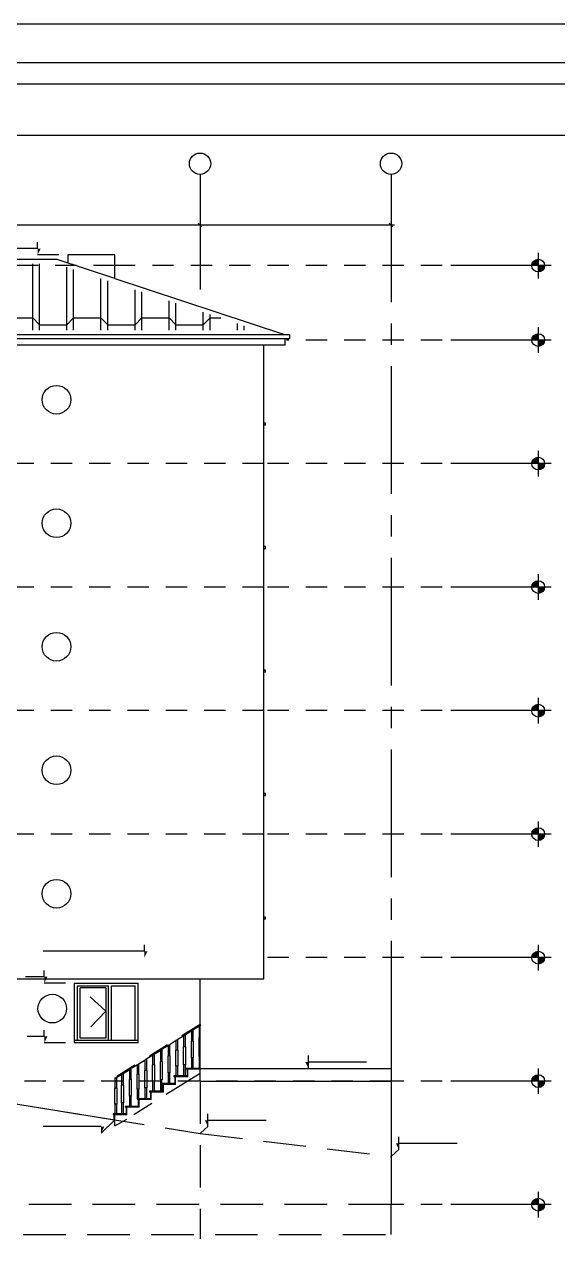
# Model space of a CAD drawing. Header units: metres. Extents: x -220 to 294, y -29 to 18.
# Drawn here: x -181.37 to -178.25, y 10.87 to 18 of the extents above; entities that cross this region are included whole.
import ezdxf

# ---------------------------------------------------------------- set-up
doc = ezdxf.new("R2010")
doc.units = ezdxf.units.M
doc.header["$MEASUREMENT"] = 0
for name, pattern in [('CENTER2', [1.125, 0.75, -0.125, 0.125, -0.125]), ('DASHED2', [0.375, 0.25, -0.125]), ('DASHED4', [0.1875, 0.125, -0.0625])]:
    doc.linetypes.add(name, pattern=pattern)
for name, color, linetype in [('Cember', 7, 'Continuous'), ('Cizgi', 7, 'Continuous'), ('Kesit_Kot', 7, 'Continuous'), ('Olculendirme', 7, 'Continuous'), ('Rota', 7, 'Continuous'), ('Standart', 7, 'Continuous'), ('Tarama', 7, 'Continuous')]:
    doc.layers.add(name, color=color, linetype=linetype)

msp = doc.modelspace()

# ---------------------------------------------------------------- hatches: boundary and pattern name
at = {"layer": 'Kesit_Kot', "linetype": 'Continuous', "lineweight": -3}
for points in [[(-181.2968, 16.6462), (-181.2781, 16.6837), (-181.2968, 16.6837)], [(-181.2572, 12.3712), (-181.2384, 12.4088), (-181.2572, 12.4088)], [(-181.2572, 12.0213), (-181.2384, 12.0587), (-181.2572, 12.0587)], [(-179.708, 11.8712), (-179.7267, 11.9087), (-179.708, 11.9087)], [(-180.2976, 11.5295), (-180.3164, 11.567), (-180.2976, 11.567)], [(-180.9239, 11.4917), (-180.9052, 11.5292), (-180.9239, 11.5292)], [(-179.1776, 11.3942), (-179.1964, 11.4317), (-179.1776, 11.4317)]]:
    msp.add_hatch(color=251, dxfattribs=at).paths.add_polyline_path(points)
at = {"layer": 'Standart', "linetype": 'Continuous', "lineweight": -3}
msp.add_hatch(color=251, dxfattribs=at).paths.add_polyline_path([(-180.6701, 12.5212), (-180.6514, 12.5587), (-180.6701, 12.5587)])
at = {"layer": 'Tarama', "linetype": 'Continuous', "lineweight": -3}
for points in [[(-178.3982, 16.5837), (-178.3979, 16.5879), (-178.3972, 16.5921), (-178.3961, 16.5961), (-178.3945, 16.6), (-178.3924, 16.6037), (-178.39, 16.6071), (-178.3872, 16.6103), (-178.3841, 16.6131), (-178.3806, 16.6155), (-178.3769, 16.6175), (-178.3731, 16.6191), (-178.369, 16.6203), (-178.3649, 16.621), (-178.3607, 16.6212), (-178.3607, 16.5837)], [(-178.3232, 16.5837), (-178.3234, 16.5796), (-178.3241, 16.5754), (-178.3253, 16.5714), (-178.3269, 16.5675), (-178.3289, 16.5638), (-178.3314, 16.5604), (-178.3342, 16.5572), (-178.3373, 16.5544), (-178.3407, 16.552), (-178.3444, 16.55), (-178.3483, 16.5484), (-178.3523, 16.5472), (-178.3565, 16.5465), (-178.3607, 16.5462), (-178.3607, 16.5837)], [(-178.3982, 16.1462), (-178.3979, 16.1504), (-178.3972, 16.1546), (-178.3961, 16.1586), (-178.3945, 16.1625), (-178.3924, 16.1662), (-178.39, 16.1696), (-178.3872, 16.1728), (-178.3841, 16.1756), (-178.3806, 16.178), (-178.3769, 16.18), (-178.3731, 16.1816), (-178.369, 16.1828), (-178.3649, 16.1835), (-178.3607, 16.1837), (-178.3607, 16.1462)], [(-178.3232, 16.1462), (-178.3234, 16.1421), (-178.3241, 16.1379), (-178.3253, 16.1339), (-178.3269, 16.13), (-178.3289, 16.1263), (-178.3314, 16.1229), (-178.3342, 16.1197), (-178.3373, 16.1169), (-178.3407, 16.1145), (-178.3444, 16.1125), (-178.3483, 16.1109), (-178.3523, 16.1097), (-178.3565, 16.109), (-178.3607, 16.1087), (-178.3607, 16.1462)], [(-178.3982, 15.4212), (-178.3979, 15.4254), (-178.3972, 15.4296), (-178.3961, 15.4336), (-178.3945, 15.4375), (-178.3924, 15.4412), (-178.39, 15.4446), (-178.3872, 15.4478), (-178.3841, 15.4506), (-178.3806, 15.453), (-178.3769, 15.455), (-178.3731, 15.4566), (-178.369, 15.4578), (-178.3649, 15.4585), (-178.3607, 15.4587), (-178.3607, 15.4212)], [(-178.3232, 15.4212), (-178.3234, 15.4171), (-178.3241, 15.4129), (-178.3253, 15.4089), (-178.3269, 15.405), (-178.3289, 15.4013), (-178.3314, 15.3979), (-178.3342, 15.3947), (-178.3373, 15.3919), (-178.3407, 15.3895), (-178.3444, 15.3875), (-178.3483, 15.3859), (-178.3523, 15.3847), (-178.3565, 15.384), (-178.3607, 15.3837), (-178.3607, 15.4212)], [(-178.3982, 14.6962), (-178.3979, 14.7004), (-178.3972, 14.7046), (-178.3961, 14.7086), (-178.3945, 14.7125), (-178.3924, 14.7162), (-178.39, 14.7196), (-178.3872, 14.7228), (-178.3841, 14.7256), (-178.3806, 14.728), (-178.3769, 14.73), (-178.3731, 14.7316), (-178.369, 14.7328), (-178.3649, 14.7335), (-178.3607, 14.7337), (-178.3607, 14.6962)], [(-178.3232, 14.6962), (-178.3234, 14.6921), (-178.3241, 14.6879), (-178.3253, 14.6839), (-178.3269, 14.68), (-178.3289, 14.6763), (-178.3314, 14.6729), (-178.3342, 14.6697), (-178.3373, 14.6669), (-178.3407, 14.6645), (-178.3444, 14.6625), (-178.3483, 14.6609), (-178.3523, 14.6597), (-178.3565, 14.659), (-178.3607, 14.6587), (-178.3607, 14.6962)], [(-178.3982, 13.9712), (-178.3979, 13.9754), (-178.3972, 13.9796), (-178.3961, 13.9836), (-178.3945, 13.9875), (-178.3924, 13.9912), (-178.39, 13.9946), (-178.3872, 13.9978), (-178.3841, 14.0006), (-178.3806, 14.003), (-178.3769, 14.005), (-178.3731, 14.0066), (-178.369, 14.0078), (-178.3649, 14.0085), (-178.3607, 14.0087), (-178.3607, 13.9712)], [(-178.3232, 13.9712), (-178.3234, 13.9671), (-178.3241, 13.9629), (-178.3253, 13.9589), (-178.3269, 13.955), (-178.3289, 13.9513), (-178.3314, 13.9479), (-178.3342, 13.9447), (-178.3373, 13.9419), (-178.3407, 13.9395), (-178.3444, 13.9375), (-178.3483, 13.9359), (-178.3523, 13.9347), (-178.3565, 13.934), (-178.3607, 13.9337), (-178.3607, 13.9712)], [(-178.3982, 13.2462), (-178.3979, 13.2504), (-178.3972, 13.2546), (-178.3961, 13.2586), (-178.3945, 13.2625), (-178.3924, 13.2662), (-178.39, 13.2696), (-178.3872, 13.2728), (-178.3841, 13.2756), (-178.3806, 13.278), (-178.3769, 13.28), (-178.3731, 13.2816), (-178.369, 13.2828), (-178.3649, 13.2835), (-178.3607, 13.2837), (-178.3607, 13.2462)], [(-178.3232, 13.2462), (-178.3234, 13.2421), (-178.3241, 13.2379), (-178.3253, 13.2339), (-178.3269, 13.23), (-178.3289, 13.2263), (-178.3314, 13.2229), (-178.3342, 13.2197), (-178.3373, 13.2169), (-178.3407, 13.2145), (-178.3444, 13.2125), (-178.3483, 13.2109), (-178.3523, 13.2097), (-178.3565, 13.209), (-178.3607, 13.2087), (-178.3607, 13.2462)], [(-178.3982, 12.5212), (-178.3979, 12.5254), (-178.3972, 12.5296), (-178.3961, 12.5336), (-178.3945, 12.5375), (-178.3924, 12.5412), (-178.39, 12.5446), (-178.3872, 12.5478), (-178.3841, 12.5506), (-178.3806, 12.553), (-178.3769, 12.555), (-178.3731, 12.5566), (-178.369, 12.5578), (-178.3649, 12.5585), (-178.3607, 12.5587), (-178.3607, 12.5212)], [(-178.3232, 12.5212), (-178.3234, 12.5171), (-178.3241, 12.5129), (-178.3253, 12.5089), (-178.3269, 12.505), (-178.3289, 12.5013), (-178.3314, 12.4979), (-178.3342, 12.4947), (-178.3373, 12.4919), (-178.3407, 12.4895), (-178.3444, 12.4875), (-178.3483, 12.4859), (-178.3523, 12.4847), (-178.3565, 12.484), (-178.3607, 12.4837), (-178.3607, 12.5212)], [(-178.3982, 11.7962), (-178.3979, 11.8004), (-178.3972, 11.8046), (-178.3961, 11.8086), (-178.3945, 11.8125), (-178.3924, 11.8162), (-178.39, 11.8196), (-178.3872, 11.8228), (-178.3841, 11.8256), (-178.3806, 11.828), (-178.3769, 11.83), (-178.3731, 11.8316), (-178.369, 11.8328), (-178.3649, 11.8335), (-178.3607, 11.8337), (-178.3607, 11.7962)], [(-178.3232, 11.7962), (-178.3234, 11.7921), (-178.3241, 11.7879), (-178.3253, 11.7839), (-178.3269, 11.78), (-178.3289, 11.7763), (-178.3314, 11.7729), (-178.3342, 11.7697), (-178.3373, 11.7669), (-178.3407, 11.7645), (-178.3444, 11.7625), (-178.3483, 11.7609), (-178.3523, 11.7597), (-178.3565, 11.759), (-178.3607, 11.7587), (-178.3607, 11.7962)], [(-178.3982, 11.0712), (-178.3979, 11.0754), (-178.3972, 11.0796), (-178.3961, 11.0836), (-178.3945, 11.0875), (-178.3924, 11.0912), (-178.39, 11.0946), (-178.3872, 11.0978), (-178.3841, 11.1006), (-178.3806, 11.103), (-178.3769, 11.105), (-178.3731, 11.1066), (-178.369, 11.1078), (-178.3649, 11.1085), (-178.3607, 11.1087), (-178.3607, 11.0712)], [(-178.3232, 11.0712), (-178.3234, 11.0671), (-178.3241, 11.0629), (-178.3253, 11.0589), (-178.3269, 11.055), (-178.3289, 11.0513), (-178.3314, 11.0479), (-178.3342, 11.0447), (-178.3373, 11.0419), (-178.3407, 11.0395), (-178.3444, 11.0375), (-178.3483, 11.0359), (-178.3523, 11.0347), (-178.3565, 11.034), (-178.3607, 11.0337), (-178.3607, 11.0712)]]:
    msp.add_hatch(color=251, dxfattribs=at).paths.add_polyline_path(points)

# ---------------------------------------------------------------- linework, layer by layer
at = {"layer": 'Cember', "color": 237, "linetype": 'Continuous', "lineweight": -3}
for centre in [(-181.1857, 15.7962), (-181.1857, 15.0712), (-181.1857, 14.3462), (-181.1857, 13.6212), (-181.1857, 12.8962), (-181.2105, 12.2217)]:
    msp.add_circle(centre, 0.0841, dxfattribs=at)
at = {"layer": 'Cizgi', "color": 251, "linetype": 'Continuous', "lineweight": -3}
for points in [[(-181.1814, 16.6189), (-183.0436, 16.6189)], [(-180.8439, 16.5075), (-181.1814, 16.6189)], [(-180.8439, 16.6462), (-181.1189, 16.6462)], [(-181.1189, 16.6462), (-181.1189, 16.5982)], [(-180.8439, 16.5075), (-180.8439, 16.6462)], [(-180.8439, 16.5075), (-179.8477, 16.1787)], [(-179.8189, 16.1537), (-184.3811, 16.1537)], [(-179.9689, 16.1162), (-184.3811, 16.1162)], [(-179.9689, 16.1162), (-184.2561, 16.1162)], [(-179.8439, 16.1162), (-179.9689, 16.1162)], [(-179.8439, 16.1162), (-179.9689, 16.1162)], [(-179.8439, 16.1162), (-179.9689, 16.1162)], [(-179.9689, 12.3962), (-179.9689, 16.1162)], [(-179.8439, 16.1162), (-179.8439, 16.1537)], [(-179.8439, 16.1162), (-179.8439, 16.1412)], [(-179.8439, 16.1162), (-179.8439, 16.1412)], [(-179.9595, 15.6588), (-179.9689, 15.6588)], [(-179.9595, 15.6462), (-179.9689, 15.6462)], [(-179.9595, 15.6462), (-179.9595, 15.6588)], [(-179.9595, 14.9337), (-179.9689, 14.9337)], [(-179.9595, 14.9213), (-179.9689, 14.9213)], [(-179.9595, 14.9213), (-179.9595, 14.9337)], [(-179.9595, 14.2087), (-179.9689, 14.2087)], [(-179.9595, 14.1962), (-179.9689, 14.1962)], [(-179.9595, 14.1962), (-179.9595, 14.2087)], [(-179.9595, 13.4837), (-179.9689, 13.4837)], [(-179.9595, 13.4713), (-179.9595, 13.4837)], [(-179.9595, 13.4713), (-179.9689, 13.4713)], [(-179.9595, 12.7587), (-179.9689, 12.7587)], [(-179.9595, 12.7462), (-179.9689, 12.7462)], [(-179.9595, 12.7462), (-179.9595, 12.7587)], [(-182.7061, 12.3962), (-179.9689, 12.3962)], [(-181.0813, 12.3712), (-180.7063, 12.3712)], [(-181.0813, 12.3712), (-181.0813, 12.0213)], [(-181.0625, 12.3563), (-180.8813, 12.3563)], [(-181.0625, 12.0338), (-181.0625, 12.3563)], [(-181.0469, 12.0488), (-181.0469, 12.3438)], [(-180.8969, 12.3438), (-181.0469, 12.3438)], [(-180.8969, 12.3438), (-180.8969, 12.0488)], [(-180.8813, 12.0338), (-180.8813, 12.3563)], [(-180.8625, 12.3563), (-180.725, 12.3563)], [(-180.8625, 12.0338), (-180.8625, 12.3563)], [(-180.725, 12.0338), (-180.725, 12.3563)], [(-180.7063, 12.0213), (-180.7063, 12.3712)], [(-180.3439, 11.9212), (-180.3439, 12.3962)], [(-180.8969, 12.0488), (-181.0469, 12.0488)], [(-180.7063, 12.0338), (-181.0813, 12.0338)], [(-180.7063, 12.0213), (-181.0813, 12.0213)], [(-183.1574, 11.9431), (-180.8439, 11.5693)], [(-180.6656, 11.9202), (-180.7075, 11.894)], [(-180.6621, 11.9224), (-180.6656, 11.9202)], [(-180.6586, 11.9224), (-180.6621, 11.9224)], [(-180.5747, 11.912), (-180.5765, 11.912)], [(-180.5676, 11.912), (-180.5747, 11.912)], [(-180.5659, 11.912), (-180.5676, 11.912)], [(-180.5293, 11.9449), (-180.531, 11.9449)], [(-180.5222, 11.9449), (-180.5293, 11.9449)], [(-180.5204, 11.9449), (-180.5222, 11.9449)], [(-180.3439, 11.7962), (-180.3439, 11.9212)], [(-179.2236, 11.9212), (-179.2236, 11.7962)], [(-180.7075, 11.894), (-180.7111, 11.8918)], [(-180.704, 11.894), (-180.7075, 11.894)], [(-180.6202, 11.8915), (-180.6219, 11.8915)], [(-180.6131, 11.8915), (-180.6202, 11.8915)], [(-180.6113, 11.8915), (-180.6131, 11.8915)], [(-180.3439, 11.8712), (-180.3474, 11.8712)], [(-180.3439, 11.8712), (-179.2236, 11.8712)], [(-180.3404, 11.8712), (-180.3439, 11.8712)], [(-180.3439, 11.8662), (-180.3439, 11.8712)], [(-180.3439, 11.7962), (-179.2236, 11.7962)], [(-179.2236, 11.7962), (-179.2236, 11.0712)]]:
    msp.add_lwpolyline(points, dxfattribs=at)
at = {"layer": 'Cizgi', "color": 251, "linetype": 'DASHED4', "lineweight": -3}
for points in [[(-180.8439, 16.5837), (-183.3811, 16.5837)], [(-178.4736, 16.5837), (-180.8439, 16.5837)], [(-178.4736, 16.1462), (-179.8368, 16.1462)], [(-179.9689, 15.4212), (-184.2561, 15.4212)], [(-178.4736, 15.4212), (-179.9689, 15.4212)], [(-179.9689, 14.6962), (-184.2561, 14.6962)], [(-178.4736, 14.6962), (-179.9689, 14.6962)], [(-179.9689, 13.9712), (-184.2561, 13.9712)], [(-178.4736, 13.9712), (-179.9689, 13.9712)], [(-179.9689, 13.2462), (-184.2561, 13.2462)], [(-178.4736, 13.2462), (-179.9689, 13.2462)], [(-178.4736, 12.5212), (-179.9689, 12.5212)], [(-180.8969, 12.2061), (-181.0469, 12.3438)], [(-180.8969, 12.2061), (-181.0469, 12.05)], [(-180.3439, 12.129), (-180.8439, 11.8166)], [(-180.3439, 12.1252), (-180.8439, 11.8127)], [(-180.3474, 12.119), (-180.3894, 12.0928)], [(-180.3439, 12.1212), (-180.3474, 12.119)], [(-180.3474, 12.0518), (-180.3474, 12.119)], [(-180.3439, 12.129), (-180.3439, 12.1252)], [(-180.3439, 12.1252), (-180.3439, 12.1212)], [(-180.4384, 12.0622), (-180.4803, 12.036)], [(-180.4348, 12.0644), (-180.4384, 12.0622)], [(-180.4384, 11.9984), (-180.4384, 12.0622)], [(-180.3929, 12.0906), (-180.4348, 12.0644)], [(-180.4313, 12.0644), (-180.4348, 12.0644)], [(-180.4313, 12.0644), (-180.4313, 11.9984)], [(-180.3894, 12.0928), (-180.3929, 12.0906)], [(-180.3929, 12.0313), (-180.3929, 12.0906)], [(-180.3858, 12.0928), (-180.3894, 12.0928)], [(-180.3858, 12.0928), (-180.3858, 12.0313)], [(-180.3492, 11.9407), (-180.3492, 12.0518)], [(-180.3474, 12.0518), (-180.3492, 12.0518)], [(-180.5747, 11.977), (-180.6166, 11.9508)], [(-180.5712, 11.9792), (-180.5747, 11.977)], [(-180.5747, 11.912), (-180.5747, 11.977)], [(-180.5293, 12.0054), (-180.5712, 11.9792)], [(-180.5676, 11.9792), (-180.5712, 11.9792)], [(-180.5676, 11.9792), (-180.5676, 11.912)], [(-180.5257, 12.0076), (-180.5293, 12.0054)], [(-180.5293, 11.9449), (-180.5293, 12.0054)], [(-180.4838, 12.0338), (-180.5257, 12.0076)], [(-180.5222, 12.0076), (-180.5257, 12.0076)], [(-180.5222, 12.0076), (-180.5222, 11.9449)], [(-180.4856, 11.8848), (-180.4856, 11.9779)], [(-180.4838, 11.9779), (-180.4856, 11.9779)], [(-180.4803, 12.036), (-180.4838, 12.0338)], [(-180.4838, 11.9779), (-180.4838, 12.0338)], [(-180.4767, 11.9779), (-180.4838, 11.9779)], [(-180.4767, 12.036), (-180.4803, 12.036)], [(-180.4767, 12.036), (-180.4767, 11.9779)], [(-180.475, 11.9779), (-180.4767, 11.9779)], [(-180.475, 11.9779), (-180.475, 11.8848)], [(-180.4401, 11.8927), (-180.4401, 11.9984)], [(-180.4384, 11.9984), (-180.4401, 11.9984)], [(-180.4313, 11.9984), (-180.4384, 11.9984)], [(-180.4295, 11.9984), (-180.4313, 11.9984)], [(-180.4295, 11.9984), (-180.4295, 11.8927)], [(-180.3947, 11.9328), (-180.3947, 12.0313)], [(-180.3929, 12.0313), (-180.3947, 12.0313)], [(-180.3858, 12.0313), (-180.3929, 12.0313)], [(-180.3841, 12.0313), (-180.3858, 12.0313)], [(-180.3841, 12.0313), (-180.3841, 11.9328)], [(-180.6656, 11.8586), (-180.6656, 11.9202)], [(-180.6202, 11.9486), (-180.6621, 11.9224)], [(-180.6586, 11.9224), (-180.6586, 11.8586)], [(-180.6166, 11.9508), (-180.6202, 11.9486)], [(-180.6202, 11.8915), (-180.6202, 11.9486)], [(-180.6131, 11.9508), (-180.6166, 11.9508)], [(-180.6131, 11.9508), (-180.6131, 11.8915)], [(-180.5765, 11.8045), (-180.5765, 11.912)], [(-180.5659, 11.912), (-180.5659, 11.8045)], [(-180.531, 11.8446), (-180.531, 11.9449)], [(-180.5204, 11.9449), (-180.5204, 11.8446)], [(-180.3929, 11.9328), (-180.3947, 11.9328)], [(-180.3929, 11.8712), (-180.3929, 11.9328)], [(-180.3858, 11.9328), (-180.3929, 11.9328)], [(-180.3858, 11.9328), (-180.3858, 11.8712)], [(-180.3841, 11.9328), (-180.3858, 11.9328)], [(-180.3474, 11.9407), (-180.3492, 11.9407)], [(-180.3474, 11.8712), (-180.3474, 11.9407)], [(-180.802, 11.8349), (-180.8375, 11.8127)], [(-180.7985, 11.8372), (-180.802, 11.8349)], [(-180.802, 11.7722), (-180.802, 11.8349)], [(-180.7565, 11.8634), (-180.7985, 11.8372)], [(-180.7949, 11.8372), (-180.7985, 11.8372)], [(-180.7949, 11.8372), (-180.7949, 11.7722)], [(-180.753, 11.8656), (-180.7565, 11.8634)], [(-180.7565, 11.8051), (-180.7565, 11.8634)], [(-180.7111, 11.8918), (-180.753, 11.8656)], [(-180.7495, 11.8656), (-180.753, 11.8656)], [(-180.7495, 11.8656), (-180.7495, 11.8051)], [(-180.7128, 11.7486), (-180.7128, 11.8381)], [(-180.7111, 11.8381), (-180.7128, 11.8381)], [(-180.7111, 11.8381), (-180.7111, 11.8918)], [(-180.704, 11.8381), (-180.7111, 11.8381)], [(-180.704, 11.894), (-180.704, 11.8381)], [(-180.7022, 11.8381), (-180.704, 11.8381)], [(-180.7022, 11.8381), (-180.7022, 11.7486)], [(-180.6674, 11.7565), (-180.6674, 11.8586)], [(-180.6656, 11.8586), (-180.6674, 11.8586)], [(-180.6586, 11.8586), (-180.6656, 11.8586)], [(-180.6568, 11.8586), (-180.6586, 11.8586)], [(-180.6568, 11.8586), (-180.6568, 11.7565)], [(-180.6219, 11.7966), (-180.6219, 11.8915)], [(-180.6113, 11.8915), (-180.6113, 11.7966)], [(-180.5293, 11.8446), (-180.531, 11.8446)], [(-180.5293, 11.782), (-180.5293, 11.8446)], [(-180.5222, 11.8446), (-180.5293, 11.8446)], [(-180.5222, 11.8446), (-180.5222, 11.782)], [(-180.5204, 11.8446), (-180.5222, 11.8446)], [(-180.4838, 11.8848), (-180.4856, 11.8848)], [(-180.4838, 11.8266), (-180.4838, 11.8848)], [(-180.4767, 11.8848), (-180.4838, 11.8848)], [(-180.4767, 11.8848), (-180.4767, 11.8266)], [(-180.475, 11.8848), (-180.4767, 11.8848)], [(-180.4384, 11.8927), (-180.4401, 11.8927)], [(-180.4384, 11.8266), (-180.4384, 11.8927)], [(-180.4313, 11.8927), (-180.4384, 11.8927)], [(-180.3439, 11.8412), (-180.4359, 11.7837)], [(-180.4313, 11.8927), (-180.4313, 11.8266)], [(-180.4295, 11.8927), (-180.4313, 11.8927)], [(-180.4253, 11.8712), (-180.4253, 11.8662)], [(-180.3929, 11.8712), (-180.4253, 11.8712)], [(-180.4203, 11.8662), (-180.4253, 11.8662)], [(-180.4203, 11.8662), (-180.4203, 11.8266)], [(-180.4153, 11.8662), (-180.4203, 11.8662)], [(-180.3439, 11.8662), (-180.4153, 11.8662)], [(-180.4153, 11.8266), (-180.4153, 11.8662)], [(-180.3858, 11.8712), (-180.3929, 11.8712)], [(-180.3474, 11.8712), (-180.3858, 11.8712)], [(-180.3439, 11.8412), (-180.3439, 11.8662)], [(-179.2236, 11.7962), (-184.863, 11.7962)], [(-180.8439, 11.8166), (-180.8439, 11.8127)], [(-180.8439, 11.8127), (-180.8439, 11.8087)], [(-180.8411, 11.8105), (-180.8439, 11.8087)], [(-180.8375, 11.8127), (-180.8411, 11.8105)], [(-180.8411, 11.7546), (-180.8411, 11.8105)], [(-180.834, 11.8127), (-180.8375, 11.8127)], [(-180.834, 11.8127), (-180.834, 11.7546)], [(-180.8038, 11.6683), (-180.8038, 11.7722)], [(-180.802, 11.7722), (-180.8038, 11.7722)], [(-180.7949, 11.7722), (-180.802, 11.7722)], [(-180.7931, 11.7722), (-180.7949, 11.7722)], [(-180.7931, 11.7722), (-180.7931, 11.6683)], [(-180.4359, 11.7837), (-180.7725, 11.5734)], [(-180.7583, 11.7085), (-180.7583, 11.8051)], [(-180.7565, 11.8051), (-180.7583, 11.8051)], [(-180.7495, 11.8051), (-180.7565, 11.8051)], [(-180.7477, 11.8051), (-180.7495, 11.8051)], [(-180.7477, 11.8051), (-180.7477, 11.7085)], [(-180.6202, 11.7966), (-180.6219, 11.7966)], [(-180.6202, 11.7373), (-180.6202, 11.7966)], [(-180.6131, 11.7966), (-180.6202, 11.7966)], [(-180.6131, 11.7966), (-180.6131, 11.7373)], [(-180.6113, 11.7966), (-180.6131, 11.7966)], [(-180.5747, 11.8045), (-180.5765, 11.8045)], [(-180.5747, 11.7373), (-180.5747, 11.8045)], [(-180.5676, 11.8045), (-180.5747, 11.8045)], [(-180.5682, 11.782), (-180.5682, 11.777)], [(-180.5676, 11.782), (-180.5682, 11.782)], [(-180.5676, 11.777), (-180.5682, 11.777)], [(-180.5676, 11.782), (-180.5676, 11.8045)], [(-180.5659, 11.8045), (-180.5676, 11.8045)], [(-180.5293, 11.782), (-180.5676, 11.782)], [(-180.5676, 11.7373), (-180.5676, 11.777)], [(-180.5632, 11.777), (-180.5676, 11.777)], [(-180.5632, 11.777), (-180.5632, 11.7373)], [(-180.5582, 11.777), (-180.5632, 11.777)], [(-180.5582, 11.7373), (-180.5582, 11.777)], [(-180.4868, 11.777), (-180.5582, 11.777)], [(-180.5222, 11.782), (-180.5293, 11.782)], [(-180.4918, 11.782), (-180.5222, 11.782)], [(-180.4968, 11.8266), (-180.4968, 11.8216)], [(-180.4838, 11.8266), (-180.4968, 11.8266)], [(-180.4918, 11.8216), (-180.4968, 11.8216)], [(-180.4918, 11.8216), (-180.4918, 11.782)], [(-180.4868, 11.8216), (-180.4918, 11.8216)], [(-180.4868, 11.782), (-180.4918, 11.782)], [(-180.4868, 11.782), (-180.4868, 11.8216)], [(-180.4153, 11.8216), (-180.4868, 11.8216)], [(-180.4868, 11.777), (-180.4868, 11.782)], [(-180.4767, 11.8266), (-180.4838, 11.8266)], [(-180.4384, 11.8266), (-180.4767, 11.8266)], [(-180.4313, 11.8266), (-180.4384, 11.8266)], [(-180.4203, 11.8266), (-180.4313, 11.8266)], [(-180.4153, 11.8266), (-180.4203, 11.8266)], [(-180.4153, 11.8216), (-180.4153, 11.8266)], [(-178.4736, 11.7962), (-179.2236, 11.7962)], [(-180.8428, 11.6615), (-180.8428, 11.7546)], [(-180.8411, 11.7546), (-180.8428, 11.7546)], [(-180.834, 11.7546), (-180.8411, 11.7546)], [(-180.8322, 11.7546), (-180.834, 11.7546)], [(-180.8322, 11.7546), (-180.8322, 11.6615)], [(-180.7565, 11.7085), (-180.7583, 11.7085)], [(-180.7565, 11.648), (-180.7565, 11.7085)], [(-180.7495, 11.7085), (-180.7565, 11.7085)], [(-180.7495, 11.7085), (-180.7495, 11.648)], [(-180.7477, 11.7085), (-180.7495, 11.7085)], [(-180.7111, 11.7486), (-180.7128, 11.7486)], [(-180.7111, 11.6927), (-180.7111, 11.7486)], [(-180.704, 11.7486), (-180.7111, 11.7486)], [(-180.7111, 11.6927), (-180.711, 11.6877)], [(-180.704, 11.6927), (-180.7111, 11.6927)], [(-180.704, 11.7486), (-180.704, 11.6927)], [(-180.7022, 11.7486), (-180.704, 11.7486)], [(-180.6656, 11.6927), (-180.704, 11.6927)], [(-180.6656, 11.7565), (-180.6674, 11.7565)], [(-180.6656, 11.6927), (-180.6656, 11.7565)], [(-180.6586, 11.7565), (-180.6656, 11.7565)], [(-180.6586, 11.6927), (-180.6656, 11.6927)], [(-180.6586, 11.7565), (-180.6586, 11.6927)], [(-180.6568, 11.7565), (-180.6586, 11.7565)], [(-180.6346, 11.6927), (-180.6586, 11.6927)], [(-180.6396, 11.7373), (-180.6396, 11.7323)], [(-180.6202, 11.7373), (-180.6396, 11.7373)], [(-180.6346, 11.7323), (-180.6396, 11.7323)], [(-180.6346, 11.7323), (-180.6346, 11.6927)], [(-180.6296, 11.7323), (-180.6346, 11.7323)], [(-180.6296, 11.6927), (-180.6346, 11.6927)], [(-180.6296, 11.6927), (-180.6296, 11.7323)], [(-180.5582, 11.7323), (-180.6296, 11.7323)], [(-180.6296, 11.6877), (-180.6296, 11.6927)], [(-180.6131, 11.7373), (-180.6202, 11.7373)], [(-180.5747, 11.7373), (-180.6131, 11.7373)], [(-180.5676, 11.7373), (-180.5747, 11.7373)], [(-180.5632, 11.7373), (-180.5676, 11.7373)], [(-180.5582, 11.7373), (-180.5632, 11.7373)], [(-180.5582, 11.7323), (-180.5582, 11.7373)], [(-180.8411, 11.6615), (-180.8428, 11.6615)], [(-180.8411, 11.6034), (-180.8411, 11.6615)], [(-180.834, 11.6615), (-180.8411, 11.6615)], [(-180.834, 11.6615), (-180.834, 11.6034)], [(-180.8322, 11.6615), (-180.834, 11.6615)], [(-180.802, 11.6683), (-180.8038, 11.6683)], [(-180.802, 11.6034), (-180.802, 11.6683)], [(-180.7949, 11.6683), (-180.802, 11.6683)], [(-180.7949, 11.6683), (-180.7949, 11.6034)], [(-180.7931, 11.6683), (-180.7949, 11.6683)], [(-180.7825, 11.648), (-180.7825, 11.643)], [(-180.7565, 11.648), (-180.7825, 11.648)], [(-180.7775, 11.643), (-180.7825, 11.643)], [(-180.7775, 11.643), (-180.7775, 11.6034)], [(-180.7725, 11.643), (-180.7775, 11.643)], [(-180.7725, 11.6034), (-180.7725, 11.643)], [(-180.701, 11.643), (-180.7725, 11.643)], [(-180.7495, 11.648), (-180.7565, 11.648)], [(-180.706, 11.648), (-180.7495, 11.648)], [(-180.706, 11.6877), (-180.711, 11.6877)], [(-180.706, 11.6877), (-180.706, 11.648)], [(-180.701, 11.6877), (-180.706, 11.6877)], [(-180.701, 11.648), (-180.706, 11.648)], [(-180.701, 11.648), (-180.701, 11.6877)], [(-180.6296, 11.6877), (-180.701, 11.6877)], [(-180.701, 11.643), (-180.701, 11.648)], [(-180.8539, 11.6034), (-180.8539, 11.5984)], [(-180.8411, 11.6034), (-180.8539, 11.6034)], [(-180.8489, 11.5984), (-180.8539, 11.5984)], [(-180.8489, 11.5984), (-180.8489, 11.5587)], [(-180.8439, 11.5984), (-180.8489, 11.5984)], [(-180.8489, 11.5587), (-180.8439, 11.5587)], [(-180.8439, 11.5587), (-180.8439, 11.5984)], [(-180.7725, 11.5984), (-180.8439, 11.5984)], [(-180.8439, 11.5337), (-180.7725, 11.5734)], [(-180.8439, 11.5337), (-180.8439, 11.5587)], [(-180.834, 11.6034), (-180.8411, 11.6034)], [(-180.802, 11.6034), (-180.834, 11.6034)], [(-180.7949, 11.6034), (-180.802, 11.6034)], [(-180.7775, 11.6034), (-180.7949, 11.6034)], [(-180.7725, 11.6034), (-180.7775, 11.6034)], [(-180.7725, 11.5984), (-180.7725, 11.6034)], [(-178.4736, 11.0712), (-179.2236, 11.0712)]]:
    msp.add_lwpolyline(points, dxfattribs=at)
at = {"layer": 'Cizgi', "color": 251, "linetype": 'DASHED2', "lineweight": -3}
msp.add_lwpolyline([(-180.3439, 11.7962), (-180.3439, 10.8712)], dxfattribs=at)
at = {"layer": 'Kesit_Kot', "color": 251, "linetype": 'Continuous', "lineweight": -3}
for points in [[(-181.2968, 16.6837), (-181.4316, 16.6837)], [(-181.2968, 16.6837), (-181.2968, 16.7212)], [(-181.1718, 16.6462), (-181.2968, 16.6462)], [(-181.2572, 12.4088), (-181.3676, 12.4088)], [(-181.2572, 12.4088), (-181.2572, 12.4462)], [(-181.1322, 12.3712), (-181.2572, 12.3712)], [(-181.2572, 12.0587), (-181.3567, 12.0587)], [(-181.2572, 12.0587), (-181.2572, 12.0963)], [(-181.1322, 12.0213), (-181.2572, 12.0213)], [(-179.708, 11.9087), (-179.708, 11.9462)], [(-179.708, 11.9087), (-179.3674, 11.9087)], [(-179.708, 11.8712), (-179.708, 11.9087)], [(-180.9239, 11.4917), (-180.8453, 11.5667)], [(-180.2976, 11.567), (-180.2976, 11.6045)], [(-180.2976, 11.567), (-179.957, 11.567)], [(-180.2976, 11.5295), (-180.2976, 11.567)], [(-180.9239, 11.5292), (-181.2645, 11.5292)], [(-180.2976, 11.5295), (-180.3418, 11.4907)], [(-179.1776, 11.4317), (-179.1776, 11.4692)], [(-179.1776, 11.4317), (-178.837, 11.4317)], [(-179.1776, 11.3942), (-179.1776, 11.4317)], [(-179.1776, 11.3942), (-179.2218, 11.3554)]]:
    msp.add_lwpolyline(points, dxfattribs=at)
at = {"layer": 'Olculendirme', "color": 251, "linetype": 'Continuous', "lineweight": -3}
for points in [[(-180.3545, 16.8319), (-180.3333, 16.8106)], [(-180.3439, 16.8837), (-180.3439, 16.8087)], [(-179.2342, 16.8319), (-179.213, 16.8106)], [(-179.2236, 16.8837), (-179.2236, 16.8087)], [(-179.2036, 16.8212), (-183.9011, 16.8212)]]:
    msp.add_lwpolyline(points, dxfattribs=at)
at = {"layer": 'Rota', "color": 251, "linetype": 'Continuous', "lineweight": -3}
for points in [[(-184.4061, 16.1787), (-179.8439, 16.1787)], [(-179.8439, 16.1787), (-179.8189, 16.1787)], [(-179.8189, 16.1787), (-179.8189, 16.1537)]]:
    msp.add_lwpolyline(points, dxfattribs=at)
at = {"layer": 'Rota', "color": 251, "linetype": 'DASHED2', "lineweight": -3}
for points in [[(-183.8811, 12.0587), (-180.3439, 11.4887)], [(-180.3439, 11.4887), (-179.2236, 11.3537)], [(-179.2236, 11.0712), (-183.8811, 11.0712)], [(-179.2236, 10.8962), (-179.2236, 11.0712)], [(-184.0061, 10.8962), (-179.2236, 10.8962)]]:
    msp.add_lwpolyline(points, dxfattribs=at)
at = {"layer": 'Standart', "color": 166, "linetype": 'Continuous', "lineweight": -3}
for points in [[(-171.2146, 18), (-209.9869, 18)], [(-209.6269, 17.775), (-171.4396, 17.775)], [(-209.505, 17.65), (-171.7053, 17.65)]]:
    msp.add_lwpolyline(points, dxfattribs=at)
at = {"layer": 'Standart', "color": 216, "linetype": 'Continuous', "lineweight": -3}
msp.add_lwpolyline([(-199.1706, 17.35), (-171.8548, 17.35)], dxfattribs=at)
at = {"layer": 'Standart', "color": 251, "linetype": 'CENTER2', "lineweight": -3}
for points in [[(-180.3439, 17.1189), (-180.3439, 16.4425)], [(-179.2236, 17.1189), (-179.2236, 11.8962)]]:
    msp.add_lwpolyline(points, dxfattribs=at)
at = {"layer": 'Standart', "color": 251, "linetype": 'Continuous', "lineweight": -3}
for points in [[(-178.3607, 16.6587), (-178.3607, 16.5087)], [(-178.4357, 16.5837), (-178.8736, 16.5837)], [(-178.2857, 16.5837), (-178.4357, 16.5837)], [(-178.3607, 16.2212), (-178.3607, 16.0712)], [(-178.4357, 16.1462), (-178.8736, 16.1462)], [(-178.2857, 16.1462), (-178.4357, 16.1462)], [(-178.3607, 15.4962), (-178.3607, 15.3462)], [(-178.4357, 15.4212), (-178.8736, 15.4212)], [(-178.2857, 15.4212), (-178.4357, 15.4212)], [(-178.3607, 14.7712), (-178.3607, 14.6212)], [(-178.4357, 14.6962), (-178.8736, 14.6962)], [(-178.2857, 14.6962), (-178.4357, 14.6962)], [(-178.3607, 14.0462), (-178.3607, 13.8962)], [(-178.4357, 13.9712), (-178.8736, 13.9712)], [(-178.2857, 13.9712), (-178.4357, 13.9712)], [(-178.3607, 13.3212), (-178.3607, 13.1712)], [(-178.4357, 13.2462), (-178.8736, 13.2462)], [(-178.2857, 13.2462), (-178.4357, 13.2462)], [(-180.6701, 12.5587), (-181.2647, 12.5587)], [(-180.6701, 12.5587), (-180.6701, 12.5962)], [(-178.3607, 12.5962), (-178.3607, 12.4462)], [(-178.4357, 12.5212), (-178.8736, 12.5212)], [(-178.2857, 12.5212), (-178.4357, 12.5212)], [(-178.3607, 11.8712), (-178.3607, 11.7212)], [(-178.4357, 11.7962), (-178.8736, 11.7962)], [(-178.2857, 11.7962), (-178.4357, 11.7962)], [(-178.3607, 11.1462), (-178.3607, 10.9962)], [(-178.4357, 11.0712), (-178.8736, 11.0712)], [(-178.2857, 11.0712), (-178.4357, 11.0712)]]:
    msp.add_lwpolyline(points, dxfattribs=at)
for centre in [(-180.3439, 17.1814), (-179.2236, 17.1814)]:
    msp.add_circle(centre, 0.0625, dxfattribs=at)
at = {"layer": 'Standart', "color": 216, "linetype": 'Continuous', "lineweight": -3}
for centre in [(-178.3607, 16.5837), (-178.3607, 16.1462), (-178.3607, 15.4212), (-178.3607, 14.6962), (-178.3607, 13.9712), (-178.3607, 13.2462), (-178.3607, 12.5212), (-178.3607, 11.7962), (-178.3607, 11.0712)]:
    msp.add_circle(centre, 0.0375, dxfattribs=at)
at = {"layer": 'Tarama', "color": 13, "linetype": 'Continuous', "lineweight": -3}
for points in [[(-181.3251, 16.2762), (-181.3251, 16.5939)], [(-181.2851, 16.2762), (-181.2851, 16.5939)], [(-181.1251, 16.2762), (-181.1251, 16.574)], [(-181.0851, 16.2762), (-181.0851, 16.5608)], [(-180.9251, 16.2762), (-180.9251, 16.508)], [(-180.8851, 16.2762), (-180.8851, 16.4948)], [(-180.7251, 16.2762), (-180.7251, 16.442)], [(-180.6851, 16.2762), (-180.6851, 16.4288)], [(-180.5251, 16.2762), (-180.5251, 16.376)], [(-180.4851, 16.2762), (-180.4851, 16.3628)], [(-181.4851, 16.2762), (-181.3251, 16.2762)], [(-181.3251, 16.2038), (-181.3251, 16.2762)], [(-181.3251, 16.2762), (-181.2851, 16.2362)], [(-181.2851, 16.2038), (-181.2851, 16.2762)], [(-181.1251, 16.2038), (-181.1251, 16.2762)], [(-181.1251, 16.2362), (-181.0851, 16.2762)], [(-181.0851, 16.2038), (-181.0851, 16.2762)], [(-181.0851, 16.2762), (-180.9251, 16.2762)], [(-180.9251, 16.2038), (-180.9251, 16.2762)], [(-180.9251, 16.2762), (-180.8851, 16.2362)], [(-180.8851, 16.2038), (-180.8851, 16.2762)], [(-180.7251, 16.2038), (-180.7251, 16.2762)], [(-180.7251, 16.2362), (-180.6851, 16.2762)], [(-180.6851, 16.2038), (-180.6851, 16.2762)], [(-180.6851, 16.2762), (-180.5251, 16.2762)], [(-180.5251, 16.2038), (-180.5251, 16.2762)], [(-180.5251, 16.2762), (-180.4851, 16.2362)], [(-180.4851, 16.2038), (-180.4851, 16.2762)], [(-180.3251, 16.2762), (-180.3251, 16.31)], [(-180.3251, 16.2038), (-180.3251, 16.2762)], [(-180.3251, 16.2362), (-180.2851, 16.2762)], [(-180.2851, 16.2762), (-180.2851, 16.2968)], [(-180.2851, 16.2038), (-180.2851, 16.2762)], [(-180.2851, 16.2762), (-180.2229, 16.2762)], [(-181.2851, 16.2362), (-181.1251, 16.2362)], [(-180.8851, 16.2362), (-180.7251, 16.2362)], [(-180.4851, 16.2362), (-180.3251, 16.2362)], [(-180.1251, 16.2038), (-180.1251, 16.244)], [(-180.0851, 16.2038), (-180.0851, 16.2308)]]:
    msp.add_lwpolyline(points, dxfattribs=at)

doc.saveas('drawing.dxf')
